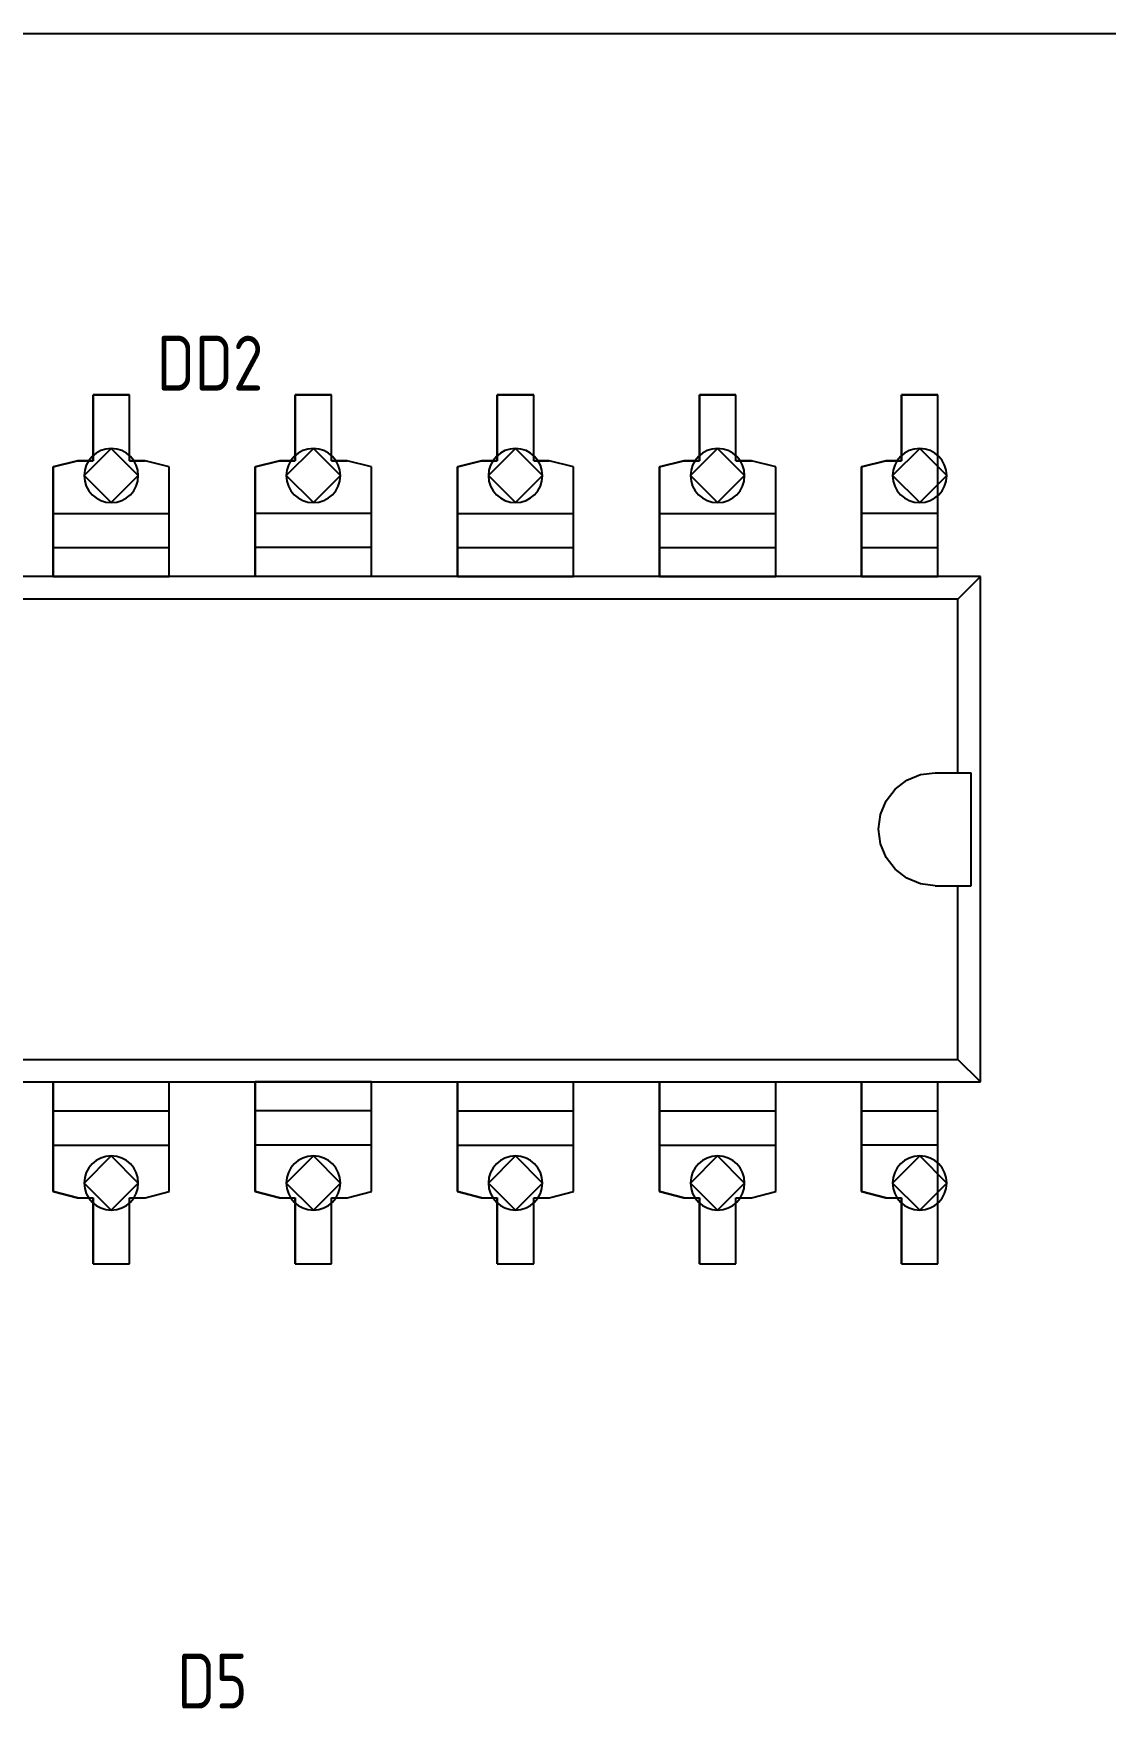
# Model space of a CAD drawing. Header units: inches. Extents: x 0 to 840, y -594 to 0.
# Drawn here: x 225.15 to 252.1, y -216.45 to -174.35 of the extents above; entities that cross this region are included whole.
import ezdxf

# ---------------------------------------------------------------- set-up
doc = ezdxf.new("R2010")
doc.units = ezdxf.units.IN
doc.header["$MEASUREMENT"] = 0
doc.styles.add('GOST type A0', font='', dxfattribs={"height": 2.116667})
doc.styles.get('GOST type A0').set_extended_font_data('GOST type A')

msp = doc.modelspace()

# ---------------------------------------------------------------- linework, layer by layer
for p, q in [((143.646, -174.354), (339.646, -174.354)), ((143.646, -174.354), (339.646, -174.354)), ((143.646, -174.354), (339.646, -174.354)), ((143.646, -174.354), (339.646, -174.354)), ((227.564, -183.432), (226.648, -183.432)), ((226.648, -183.432), (226.648, -185.094)), ((226.648, -183.432), (227.564, -183.432)), ((226.648, -185.094), (226.648, -183.432)), ((227.564, -183.432), (226.648, -183.432)), ((226.648, -183.432), (226.648, -185.094)), ((226.648, -183.432), (227.564, -183.432)), ((226.648, -185.094), (226.648, -183.432)), ((227.564, -185.094), (227.564, -183.432)), ((227.564, -185.094), (227.564, -183.432)), ((227.564, -185.094), (227.564, -183.432)), ((227.564, -185.094), (227.564, -183.432)), ((232.644, -183.432), (231.728, -183.432)), ((231.728, -183.432), (231.728, -185.094)), ((231.728, -183.432), (232.644, -183.432)), ((231.728, -185.094), (231.728, -183.432)), ((232.644, -183.432), (231.728, -183.432)), ((231.728, -183.432), (231.728, -185.094)), ((231.728, -183.432), (232.644, -183.432)), ((231.728, -185.094), (231.728, -183.432)), ((232.644, -185.094), (232.644, -183.432)), ((232.644, -185.094), (232.644, -183.432)), ((232.644, -185.094), (232.644, -183.432)), ((232.644, -185.094), (232.644, -183.432)), ((237.724, -183.432), (236.808, -183.432)), ((236.808, -183.432), (236.808, -185.094)), ((236.808, -183.432), (237.724, -183.432)), ((236.808, -185.094), (236.808, -183.432)), ((237.724, -183.432), (236.808, -183.432)), ((236.808, -183.432), (236.808, -185.094)), ((236.808, -183.432), (237.724, -183.432)), ((236.808, -185.094), (236.808, -183.432)), ((237.724, -185.094), (237.724, -183.432)), ((237.724, -185.094), (237.724, -183.432)), ((237.724, -185.094), (237.724, -183.432)), ((237.724, -185.094), (237.724, -183.432)), ((242.804, -183.432), (241.888, -183.432)), ((241.888, -183.432), (241.888, -185.094)), ((241.888, -183.432), (242.804, -183.432)), ((241.888, -185.094), (241.888, -183.432)), ((242.804, -183.432), (241.888, -183.432)), ((241.888, -183.432), (241.888, -185.094)), ((241.888, -183.432), (242.804, -183.432)), ((241.888, -185.094), (241.888, -183.432)), ((242.804, -185.094), (242.804, -183.432)), ((242.804, -185.094), (242.804, -183.432)), ((242.804, -185.094), (242.804, -183.432)), ((242.804, -185.094), (242.804, -183.432)), ((247.884, -183.432), (246.968, -183.432)), ((246.968, -183.432), (246.968, -185.094)), ((246.968, -183.432), (247.884, -183.432)), ((246.968, -185.094), (246.968, -183.432)), ((247.884, -183.432), (246.968, -183.432)), ((246.968, -183.432), (246.968, -185.094)), ((246.968, -183.432), (247.884, -183.432)), ((246.968, -185.094), (246.968, -183.432)), ((247.884, -186.416), (247.884, -183.432)), ((247.884, -186.416), (247.884, -183.432)), ((247.884, -186.416), (247.884, -183.432)), ((247.884, -186.416), (247.884, -183.432)), ((227.106, -184.784), (226.426, -185.464)), ((227.786, -185.464), (227.106, -184.784)), ((232.186, -184.784), (231.506, -185.464)), ((232.866, -185.464), (232.186, -184.784)), ((237.266, -184.784), (236.586, -185.464)), ((237.946, -185.464), (237.266, -184.784)), ((242.346, -184.784), (241.666, -185.464)), ((243.026, -185.464), (242.346, -184.784)), ((247.426, -184.784), (246.746, -185.464)), ((248.106, -185.464), (247.426, -184.784)), ((226.256, -185.094), (225.646, -185.248)), ((225.646, -185.248), (226.256, -185.094)), ((226.256, -185.094), (225.646, -185.248)), ((225.646, -185.248), (226.256, -185.094)), ((226.648, -185.094), (226.256, -185.094)), ((226.256, -185.094), (226.648, -185.094)), ((226.648, -185.094), (226.256, -185.094)), ((226.256, -185.094), (226.648, -185.094)), ((227.956, -185.094), (227.564, -185.094)), ((227.564, -185.094), (227.956, -185.094)), ((227.956, -185.094), (227.564, -185.094)), ((227.564, -185.094), (227.956, -185.094)), ((228.566, -185.248), (227.956, -185.094)), ((228.566, -185.248), (227.956, -185.094)), ((228.566, -185.248), (227.956, -185.094)), ((228.566, -185.248), (227.956, -185.094)), ((231.336, -185.094), (230.726, -185.248)), ((230.726, -185.248), (231.336, -185.094)), ((231.336, -185.094), (230.726, -185.248)), ((230.726, -185.248), (231.336, -185.094)), ((231.728, -185.094), (231.336, -185.094)), ((231.336, -185.094), (231.728, -185.094)), ((231.728, -185.094), (231.336, -185.094)), ((231.336, -185.094), (231.728, -185.094)), ((233.036, -185.094), (232.644, -185.094)), ((232.644, -185.094), (233.036, -185.094)), ((233.036, -185.094), (232.644, -185.094)), ((232.644, -185.094), (233.036, -185.094)), ((233.646, -185.248), (233.036, -185.094)), ((233.646, -185.248), (233.036, -185.094)), ((233.646, -185.248), (233.036, -185.094)), ((233.646, -185.248), (233.036, -185.094)), ((236.416, -185.094), (235.806, -185.248)), ((235.806, -185.248), (236.416, -185.094)), ((236.416, -185.094), (235.806, -185.248)), ((235.806, -185.248), (236.416, -185.094)), ((236.808, -185.094), (236.416, -185.094)), ((236.416, -185.094), (236.808, -185.094)), ((236.808, -185.094), (236.416, -185.094)), ((236.416, -185.094), (236.808, -185.094)), ((238.116, -185.094), (237.724, -185.094)), ((237.724, -185.094), (238.116, -185.094)), ((238.116, -185.094), (237.724, -185.094)), ((237.724, -185.094), (238.116, -185.094)), ((238.726, -185.248), (238.116, -185.094)), ((238.726, -185.248), (238.116, -185.094)), ((238.726, -185.248), (238.116, -185.094)), ((238.726, -185.248), (238.116, -185.094)), ((241.496, -185.094), (240.886, -185.248)), ((240.886, -185.248), (241.496, -185.094)), ((241.496, -185.094), (240.886, -185.248)), ((240.886, -185.248), (241.496, -185.094)), ((241.888, -185.094), (241.496, -185.094)), ((241.496, -185.094), (241.888, -185.094)), ((241.888, -185.094), (241.496, -185.094)), ((241.496, -185.094), (241.888, -185.094)), ((243.196, -185.094), (242.804, -185.094)), ((242.804, -185.094), (243.196, -185.094)), ((243.196, -185.094), (242.804, -185.094)), ((242.804, -185.094), (243.196, -185.094)), ((243.806, -185.248), (243.196, -185.094)), ((243.806, -185.248), (243.196, -185.094)), ((243.806, -185.248), (243.196, -185.094)), ((243.806, -185.248), (243.196, -185.094)), ((246.576, -185.094), (245.966, -185.248)), ((245.966, -185.248), (246.576, -185.094)), ((246.576, -185.094), (245.966, -185.248)), ((245.966, -185.248), (246.576, -185.094)), ((246.968, -185.094), (246.576, -185.094)), ((246.576, -185.094), (246.968, -185.094)), ((246.968, -185.094), (246.576, -185.094)), ((246.576, -185.094), (246.968, -185.094)), ((225.646, -185.248), (225.646, -186.416)), ((225.646, -186.416), (225.646, -185.248)), ((225.646, -185.248), (225.646, -186.416)), ((225.646, -186.416), (225.646, -185.248)), ((226.426, -185.464), (227.106, -186.144)), ((227.106, -186.144), (227.786, -185.464)), ((228.566, -186.416), (228.566, -185.248)), ((228.566, -186.416), (228.566, -185.248)), ((228.566, -186.416), (228.566, -185.248)), ((228.566, -186.416), (228.566, -185.248)), ((230.726, -185.248), (230.726, -186.416)), ((230.726, -186.416), (230.726, -185.248)), ((230.726, -185.248), (230.726, -186.416)), ((230.726, -186.416), (230.726, -185.248)), ((231.506, -185.464), (232.186, -186.144)), ((232.186, -186.144), (232.866, -185.464)), ((233.646, -186.416), (233.646, -185.248)), ((233.646, -186.416), (233.646, -185.248)), ((233.646, -186.416), (233.646, -185.248)), ((233.646, -186.416), (233.646, -185.248)), ((235.806, -185.248), (235.806, -186.416)), ((235.806, -186.416), (235.806, -185.248)), ((235.806, -185.248), (235.806, -186.416)), ((235.806, -186.416), (235.806, -185.248)), ((236.586, -185.464), (237.266, -186.144)), ((237.266, -186.144), (237.946, -185.464)), ((238.726, -186.416), (238.726, -185.248)), ((238.726, -186.416), (238.726, -185.248)), ((238.726, -186.416), (238.726, -185.248)), ((238.726, -186.416), (238.726, -185.248)), ((240.886, -185.248), (240.886, -186.416)), ((240.886, -186.416), (240.886, -185.248)), ((240.886, -185.248), (240.886, -186.416)), ((240.886, -186.416), (240.886, -185.248)), ((241.666, -185.464), (242.346, -186.144)), ((242.346, -186.144), (243.026, -185.464)), ((243.806, -186.416), (243.806, -185.248)), ((243.806, -186.416), (243.806, -185.248)), ((243.806, -186.416), (243.806, -185.248)), ((243.806, -186.416), (243.806, -185.248)), ((245.966, -185.248), (245.966, -186.416)), ((245.966, -186.416), (245.966, -185.248)), ((245.966, -185.248), (245.966, -186.416)), ((245.966, -186.416), (245.966, -185.248)), ((246.746, -185.464), (247.426, -186.144)), ((247.426, -186.144), (248.106, -185.464)), ((225.646, -186.416), (225.646, -187.276)), ((225.646, -186.504), (225.646, -186.416)), ((225.646, -186.416), (228.566, -186.416)), ((225.646, -186.416), (225.646, -187.276)), ((225.646, -186.504), (225.646, -186.416)), ((225.646, -186.416), (228.566, -186.416)), ((228.566, -187.276), (228.566, -186.416)), ((228.566, -186.504), (228.566, -186.416)), ((228.566, -187.276), (228.566, -186.416)), ((228.566, -186.504), (228.566, -186.416)), ((230.726, -186.416), (230.726, -187.276)), ((230.726, -186.504), (230.726, -186.416)), ((233.646, -186.416), (230.726, -186.416)), ((230.726, -186.416), (230.726, -187.276)), ((230.726, -186.504), (230.726, -186.416)), ((233.646, -186.416), (230.726, -186.416)), ((233.646, -187.276), (233.646, -186.416)), ((233.646, -186.504), (233.646, -186.416)), ((233.646, -187.276), (233.646, -186.416)), ((233.646, -186.504), (233.646, -186.416)), ((235.806, -186.416), (235.806, -187.276)), ((235.806, -186.504), (235.806, -186.416)), ((235.806, -186.416), (238.726, -186.416)), ((235.806, -186.416), (235.806, -187.276)), ((235.806, -186.504), (235.806, -186.416)), ((235.806, -186.416), (238.726, -186.416)), ((238.726, -187.276), (238.726, -186.416)), ((238.726, -186.504), (238.726, -186.416)), ((238.726, -187.276), (238.726, -186.416)), ((238.726, -186.504), (238.726, -186.416)), ((240.886, -186.416), (240.886, -187.276)), ((240.886, -186.504), (240.886, -186.416)), ((240.886, -186.416), (243.806, -186.416)), ((240.886, -186.416), (240.886, -187.276)), ((240.886, -186.504), (240.886, -186.416)), ((240.886, -186.416), (243.806, -186.416)), ((243.806, -187.276), (243.806, -186.416)), ((243.806, -186.504), (243.806, -186.416)), ((243.806, -187.276), (243.806, -186.416)), ((243.806, -186.504), (243.806, -186.416)), ((245.966, -186.416), (245.966, -187.276)), ((245.966, -186.504), (245.966, -186.416)), ((247.884, -186.416), (245.966, -186.416)), ((245.966, -186.416), (245.966, -187.276)), ((245.966, -186.504), (245.966, -186.416)), ((247.884, -186.416), (245.966, -186.416)), ((247.884, -187.276), (247.884, -186.416)), ((247.884, -186.504), (247.884, -186.416)), ((247.884, -187.276), (247.884, -186.416)), ((247.884, -186.504), (247.884, -186.416)), ((225.646, -186.646), (225.646, -186.504)), ((225.646, -186.646), (225.646, -186.504)), ((225.646, -186.83), (225.646, -186.646)), ((225.646, -186.83), (225.646, -186.646)), ((225.646, -187.046), (225.646, -186.83)), ((225.646, -187.046), (225.646, -186.83)), ((228.566, -186.646), (228.566, -186.504)), ((228.566, -186.646), (228.566, -186.504)), ((228.566, -186.83), (228.566, -186.646)), ((228.566, -186.83), (228.566, -186.646)), ((228.566, -187.046), (228.566, -186.83)), ((228.566, -187.046), (228.566, -186.83)), ((230.726, -186.646), (230.726, -186.504)), ((230.726, -186.646), (230.726, -186.504)), ((230.726, -186.83), (230.726, -186.646)), ((230.726, -186.83), (230.726, -186.646)), ((230.726, -187.046), (230.726, -186.83)), ((230.726, -187.046), (230.726, -186.83)), ((233.646, -186.646), (233.646, -186.504)), ((233.646, -186.646), (233.646, -186.504)), ((233.646, -186.83), (233.646, -186.646)), ((233.646, -186.83), (233.646, -186.646)), ((233.646, -187.046), (233.646, -186.83)), ((233.646, -187.046), (233.646, -186.83)), ((235.806, -186.646), (235.806, -186.504)), ((235.806, -186.646), (235.806, -186.504)), ((235.806, -186.83), (235.806, -186.646)), ((235.806, -186.83), (235.806, -186.646)), ((235.806, -187.046), (235.806, -186.83)), ((235.806, -187.046), (235.806, -186.83)), ((238.726, -186.646), (238.726, -186.504)), ((238.726, -186.646), (238.726, -186.504)), ((238.726, -186.83), (238.726, -186.646)), ((238.726, -186.83), (238.726, -186.646)), ((238.726, -187.046), (238.726, -186.83)), ((238.726, -187.046), (238.726, -186.83)), ((240.886, -186.646), (240.886, -186.504)), ((240.886, -186.646), (240.886, -186.504)), ((240.886, -186.83), (240.886, -186.646)), ((240.886, -186.83), (240.886, -186.646)), ((240.886, -187.046), (240.886, -186.83)), ((240.886, -187.046), (240.886, -186.83)), ((243.806, -186.646), (243.806, -186.504)), ((243.806, -186.646), (243.806, -186.504)), ((243.806, -186.83), (243.806, -186.646)), ((243.806, -186.83), (243.806, -186.646)), ((243.806, -187.046), (243.806, -186.83)), ((243.806, -187.046), (243.806, -186.83)), ((245.966, -186.646), (245.966, -186.504)), ((245.966, -186.646), (245.966, -186.504)), ((245.966, -186.83), (245.966, -186.646)), ((245.966, -186.83), (245.966, -186.646)), ((245.966, -187.046), (245.966, -186.83)), ((245.966, -187.046), (245.966, -186.83)), ((247.884, -186.646), (247.884, -186.504)), ((247.884, -186.646), (247.884, -186.504)), ((247.884, -186.83), (247.884, -186.646)), ((247.884, -186.83), (247.884, -186.646)), ((247.884, -187.046), (247.884, -186.83)), ((247.884, -187.046), (247.884, -186.83)), ((225.646, -187.276), (225.646, -187.046)), ((225.646, -187.276), (225.646, -187.046)), ((225.646, -187.276), (225.646, -188.004)), ((225.646, -188.004), (225.646, -187.276)), ((225.646, -187.276), (228.566, -187.276)), ((225.646, -187.276), (225.646, -188.004)), ((225.646, -188.004), (225.646, -187.276)), ((225.646, -187.276), (228.566, -187.276)), ((228.566, -187.276), (228.566, -187.046)), ((228.566, -187.276), (228.566, -187.046)), ((228.566, -188.004), (228.566, -187.276)), ((228.566, -188.004), (228.566, -187.276)), ((228.566, -188.004), (228.566, -187.276)), ((228.566, -188.004), (228.566, -187.276)), ((230.726, -187.276), (230.726, -187.046)), ((230.726, -187.276), (230.726, -187.046)), ((230.726, -187.276), (230.726, -188.004)), ((230.726, -188.004), (230.726, -187.276)), ((233.646, -187.276), (230.726, -187.276)), ((230.726, -187.276), (230.726, -188.004)), ((230.726, -188.004), (230.726, -187.276)), ((233.646, -187.276), (230.726, -187.276)), ((233.646, -187.276), (233.646, -187.046)), ((233.646, -187.276), (233.646, -187.046)), ((233.646, -188.004), (233.646, -187.276)), ((233.646, -188.004), (233.646, -187.276)), ((233.646, -188.004), (233.646, -187.276)), ((233.646, -188.004), (233.646, -187.276)), ((235.806, -187.276), (235.806, -187.046)), ((235.806, -187.276), (235.806, -187.046)), ((235.806, -187.276), (235.806, -188.004)), ((235.806, -188.004), (235.806, -187.276)), ((235.806, -187.276), (238.726, -187.276)), ((235.806, -187.276), (235.806, -188.004)), ((235.806, -188.004), (235.806, -187.276)), ((235.806, -187.276), (238.726, -187.276)), ((238.726, -187.276), (238.726, -187.046)), ((238.726, -187.276), (238.726, -187.046)), ((238.726, -188.004), (238.726, -187.276)), ((238.726, -188.004), (238.726, -187.276)), ((238.726, -188.004), (238.726, -187.276)), ((238.726, -188.004), (238.726, -187.276)), ((240.886, -187.276), (240.886, -187.046)), ((240.886, -187.276), (240.886, -187.046)), ((240.886, -187.276), (240.886, -188.004)), ((240.886, -188.004), (240.886, -187.276)), ((240.886, -187.276), (243.806, -187.276)), ((240.886, -187.276), (240.886, -188.004)), ((240.886, -188.004), (240.886, -187.276)), ((240.886, -187.276), (243.806, -187.276)), ((243.806, -187.276), (243.806, -187.046)), ((243.806, -187.276), (243.806, -187.046)), ((243.806, -188.004), (243.806, -187.276)), ((243.806, -188.004), (243.806, -187.276)), ((243.806, -188.004), (243.806, -187.276)), ((243.806, -188.004), (243.806, -187.276)), ((245.966, -187.276), (245.966, -187.046)), ((245.966, -187.276), (245.966, -187.046)), ((245.966, -187.276), (245.966, -188.004)), ((245.966, -188.004), (245.966, -187.276)), ((245.966, -187.276), (247.884, -187.276)), ((245.966, -187.276), (245.966, -188.004)), ((245.966, -188.004), (245.966, -187.276)), ((245.966, -187.276), (247.884, -187.276)), ((247.884, -187.276), (247.884, -187.046)), ((247.884, -187.276), (247.884, -187.046)), ((247.884, -188.004), (247.884, -187.276)), ((247.884, -188.004), (247.884, -187.276)), ((247.884, -188.004), (247.884, -187.276)), ((247.884, -188.004), (247.884, -187.276)), ((248.95, -188.004), (210.342, -188.004)), ((248.95, -188.004), (210.342, -188.004)), ((225.646, -188.004), (223.486, -188.004)), ((225.646, -188.004), (223.486, -188.004)), ((225.646, -188.004), (228.566, -188.004)), ((225.646, -188.004), (228.566, -188.004)), ((230.726, -188.004), (228.566, -188.004)), ((230.726, -188.004), (228.566, -188.004)), ((233.646, -188.004), (230.726, -188.004)), ((233.646, -188.004), (230.726, -188.004)), ((235.806, -188.004), (233.646, -188.004)), ((235.806, -188.004), (233.646, -188.004)), ((235.806, -188.004), (238.726, -188.004)), ((235.806, -188.004), (238.726, -188.004)), ((240.886, -188.004), (238.726, -188.004)), ((240.886, -188.004), (238.726, -188.004)), ((240.886, -188.004), (243.806, -188.004)), ((240.886, -188.004), (243.806, -188.004)), ((245.966, -188.004), (243.806, -188.004)), ((245.966, -188.004), (243.806, -188.004)), ((245.966, -188.004), (247.884, -188.004)), ((245.966, -188.004), (247.884, -188.004)), ((248.95, -188.004), (247.884, -188.004)), ((248.95, -188.004), (247.884, -188.004)), ((248.382, -188.572), (248.95, -188.004)), ((248.382, -188.572), (248.95, -188.004)), ((248.95, -200.704), (248.95, -188.004)), ((248.95, -200.704), (248.95, -188.004)), ((248.95, -200.704), (248.95, -188.004)), ((248.95, -200.704), (248.95, -188.004)), ((248.382, -188.572), (210.91, -188.572)), ((248.382, -188.572), (210.91, -188.572)), ((248.382, -192.932), (248.382, -188.572)), ((248.382, -192.932), (248.382, -188.572)), ((246.808, -193.348), (247.102, -193.122)), ((246.808, -193.348), (247.102, -193.122)), ((247.102, -193.122), (247.444, -192.98)), ((247.102, -193.122), (247.444, -192.98)), ((247.444, -192.98), (247.814, -192.932)), ((247.444, -192.98), (247.814, -192.932)), ((247.814, -192.932), (248.382, -192.932)), ((247.814, -192.932), (248.382, -192.932)), ((248.382, -192.932), (248.716, -192.932)), ((248.382, -192.932), (248.716, -192.932)), ((248.716, -195.776), (248.716, -192.932)), ((248.716, -195.776), (248.716, -192.932)), ((246.582, -193.642), (246.808, -193.348)), ((246.582, -193.642), (246.808, -193.348)), ((246.39, -194.354), (246.44, -193.986)), ((246.39, -194.354), (246.44, -193.986)), ((246.44, -193.986), (246.582, -193.642)), ((246.44, -193.986), (246.582, -193.642)), ((246.44, -194.722), (246.39, -194.354)), ((246.44, -194.722), (246.39, -194.354)), ((246.582, -195.066), (246.44, -194.722)), ((246.582, -195.066), (246.44, -194.722)), ((246.808, -195.36), (246.582, -195.066)), ((246.808, -195.36), (246.582, -195.066)), ((247.102, -195.586), (246.808, -195.36)), ((247.102, -195.586), (246.808, -195.36)), ((247.444, -195.728), (247.102, -195.586)), ((247.444, -195.728), (247.102, -195.586)), ((247.814, -195.776), (247.444, -195.728)), ((247.814, -195.776), (247.444, -195.728)), ((247.814, -195.776), (248.382, -195.776)), ((247.814, -195.776), (248.382, -195.776)), ((248.382, -200.136), (248.382, -195.776)), ((248.382, -195.776), (248.716, -195.776)), ((248.382, -200.136), (248.382, -195.776)), ((248.382, -195.776), (248.716, -195.776)), ((210.91, -200.136), (248.382, -200.136)), ((210.91, -200.136), (248.382, -200.136)), ((248.95, -200.704), (248.382, -200.136)), ((248.95, -200.704), (248.382, -200.136)), ((210.342, -200.704), (248.95, -200.704)), ((210.342, -200.704), (248.95, -200.704)), ((223.486, -200.704), (225.646, -200.704)), ((223.486, -200.704), (225.646, -200.704)), ((225.646, -200.704), (225.646, -201.432)), ((225.646, -201.432), (225.646, -200.704)), ((225.646, -200.704), (228.566, -200.704)), ((225.646, -200.704), (225.646, -201.432)), ((225.646, -201.432), (225.646, -200.704)), ((225.646, -200.704), (228.566, -200.704)), ((228.566, -201.432), (228.566, -200.704)), ((228.566, -200.704), (230.726, -200.704)), ((228.566, -201.432), (228.566, -200.704)), ((228.566, -201.432), (228.566, -200.704)), ((228.566, -200.704), (230.726, -200.704)), ((228.566, -201.432), (228.566, -200.704)), ((230.726, -200.704), (230.726, -201.432)), ((230.726, -201.432), (230.726, -200.704)), ((233.646, -200.704), (230.726, -200.704)), ((230.726, -200.704), (230.726, -201.432)), ((230.726, -201.432), (230.726, -200.704)), ((233.646, -200.704), (230.726, -200.704)), ((233.646, -201.432), (233.646, -200.704)), ((233.646, -200.704), (235.806, -200.704)), ((233.646, -201.432), (233.646, -200.704)), ((233.646, -201.432), (233.646, -200.704)), ((233.646, -200.704), (235.806, -200.704)), ((233.646, -201.432), (233.646, -200.704)), ((235.806, -200.704), (235.806, -201.432)), ((235.806, -201.432), (235.806, -200.704)), ((235.806, -200.704), (238.726, -200.704)), ((235.806, -200.704), (235.806, -201.432)), ((235.806, -201.432), (235.806, -200.704)), ((235.806, -200.704), (238.726, -200.704)), ((238.726, -201.432), (238.726, -200.704)), ((238.726, -200.704), (240.886, -200.704)), ((238.726, -201.432), (238.726, -200.704)), ((238.726, -201.432), (238.726, -200.704)), ((238.726, -200.704), (240.886, -200.704)), ((238.726, -201.432), (238.726, -200.704)), ((240.886, -200.704), (240.886, -201.432)), ((240.886, -201.432), (240.886, -200.704)), ((240.886, -200.704), (243.806, -200.704)), ((240.886, -200.704), (240.886, -201.432)), ((240.886, -201.432), (240.886, -200.704)), ((240.886, -200.704), (243.806, -200.704)), ((243.806, -201.432), (243.806, -200.704)), ((243.806, -200.704), (245.966, -200.704)), ((243.806, -201.432), (243.806, -200.704)), ((243.806, -201.432), (243.806, -200.704)), ((243.806, -200.704), (245.966, -200.704)), ((243.806, -201.432), (243.806, -200.704)), ((245.966, -200.704), (245.966, -201.432)), ((245.966, -201.432), (245.966, -200.704)), ((245.966, -200.704), (247.884, -200.704)), ((245.966, -200.704), (245.966, -201.432)), ((245.966, -201.432), (245.966, -200.704)), ((245.966, -200.704), (247.884, -200.704)), ((247.884, -201.432), (247.884, -200.704)), ((247.884, -200.704), (248.95, -200.704)), ((247.884, -201.432), (247.884, -200.704)), ((247.884, -201.432), (247.884, -200.704)), ((247.884, -200.704), (248.95, -200.704)), ((247.884, -201.432), (247.884, -200.704)), ((225.646, -201.432), (225.646, -202.292)), ((225.646, -201.662), (225.646, -201.432)), ((225.646, -201.432), (228.566, -201.432)), ((225.646, -201.432), (225.646, -202.292)), ((225.646, -201.662), (225.646, -201.432)), ((225.646, -201.432), (228.566, -201.432)), ((228.566, -202.292), (228.566, -201.432)), ((228.566, -201.662), (228.566, -201.432)), ((228.566, -202.292), (228.566, -201.432)), ((228.566, -201.662), (228.566, -201.432)), ((230.726, -201.432), (230.726, -202.292)), ((230.726, -201.662), (230.726, -201.432)), ((233.646, -201.432), (230.726, -201.432)), ((230.726, -201.432), (230.726, -202.292)), ((230.726, -201.662), (230.726, -201.432)), ((233.646, -201.432), (230.726, -201.432)), ((233.646, -202.292), (233.646, -201.432)), ((233.646, -201.662), (233.646, -201.432)), ((233.646, -202.292), (233.646, -201.432)), ((233.646, -201.662), (233.646, -201.432)), ((235.806, -201.432), (235.806, -202.292)), ((235.806, -201.662), (235.806, -201.432)), ((235.806, -201.432), (238.726, -201.432)), ((235.806, -201.432), (235.806, -202.292)), ((235.806, -201.662), (235.806, -201.432)), ((235.806, -201.432), (238.726, -201.432)), ((238.726, -202.292), (238.726, -201.432)), ((238.726, -201.662), (238.726, -201.432)), ((238.726, -202.292), (238.726, -201.432)), ((238.726, -201.662), (238.726, -201.432)), ((240.886, -201.432), (240.886, -202.292)), ((240.886, -201.662), (240.886, -201.432)), ((240.886, -201.432), (243.806, -201.432)), ((240.886, -201.432), (240.886, -202.292)), ((240.886, -201.662), (240.886, -201.432)), ((240.886, -201.432), (243.806, -201.432)), ((243.806, -202.292), (243.806, -201.432)), ((243.806, -201.662), (243.806, -201.432)), ((243.806, -202.292), (243.806, -201.432)), ((243.806, -201.662), (243.806, -201.432)), ((245.966, -201.432), (245.966, -202.292)), ((245.966, -201.662), (245.966, -201.432)), ((245.966, -201.432), (247.884, -201.432)), ((245.966, -201.432), (245.966, -202.292)), ((245.966, -201.662), (245.966, -201.432)), ((245.966, -201.432), (247.884, -201.432)), ((247.884, -202.292), (247.884, -201.432)), ((247.884, -201.662), (247.884, -201.432)), ((247.884, -202.292), (247.884, -201.432)), ((247.884, -201.662), (247.884, -201.432)), ((225.646, -201.878), (225.646, -201.662)), ((225.646, -201.878), (225.646, -201.662)), ((225.646, -202.062), (225.646, -201.878)), ((225.646, -202.062), (225.646, -201.878)), ((228.566, -201.878), (228.566, -201.662)), ((228.566, -201.878), (228.566, -201.662)), ((228.566, -202.062), (228.566, -201.878)), ((228.566, -202.062), (228.566, -201.878)), ((230.726, -201.878), (230.726, -201.662)), ((230.726, -201.878), (230.726, -201.662)), ((230.726, -202.062), (230.726, -201.878)), ((230.726, -202.062), (230.726, -201.878)), ((233.646, -201.878), (233.646, -201.662)), ((233.646, -201.878), (233.646, -201.662)), ((233.646, -202.062), (233.646, -201.878)), ((233.646, -202.062), (233.646, -201.878)), ((235.806, -201.878), (235.806, -201.662)), ((235.806, -201.878), (235.806, -201.662)), ((235.806, -202.062), (235.806, -201.878)), ((235.806, -202.062), (235.806, -201.878)), ((238.726, -201.878), (238.726, -201.662)), ((238.726, -201.878), (238.726, -201.662)), ((238.726, -202.062), (238.726, -201.878)), ((238.726, -202.062), (238.726, -201.878)), ((240.886, -201.878), (240.886, -201.662)), ((240.886, -201.878), (240.886, -201.662)), ((240.886, -202.062), (240.886, -201.878)), ((240.886, -202.062), (240.886, -201.878)), ((243.806, -201.878), (243.806, -201.662)), ((243.806, -201.878), (243.806, -201.662)), ((243.806, -202.062), (243.806, -201.878)), ((243.806, -202.062), (243.806, -201.878)), ((245.966, -201.878), (245.966, -201.662)), ((245.966, -201.878), (245.966, -201.662)), ((245.966, -202.062), (245.966, -201.878)), ((245.966, -202.062), (245.966, -201.878)), ((247.884, -201.878), (247.884, -201.662)), ((247.884, -201.878), (247.884, -201.662)), ((247.884, -202.062), (247.884, -201.878)), ((247.884, -202.062), (247.884, -201.878)), ((225.646, -202.204), (225.646, -202.062)), ((225.646, -202.204), (225.646, -202.062)), ((225.646, -202.292), (225.646, -202.204)), ((225.646, -202.292), (225.646, -202.204)), ((225.646, -202.292), (225.646, -203.46)), ((225.646, -203.46), (225.646, -202.292)), ((225.646, -202.292), (228.566, -202.292)), ((225.646, -202.292), (225.646, -203.46)), ((225.646, -203.46), (225.646, -202.292)), ((225.646, -202.292), (228.566, -202.292)), ((228.566, -202.204), (228.566, -202.062)), ((228.566, -202.204), (228.566, -202.062)), ((228.566, -202.292), (228.566, -202.204)), ((228.566, -202.292), (228.566, -202.204)), ((228.566, -203.46), (228.566, -202.292)), ((228.566, -203.46), (228.566, -202.292)), ((228.566, -203.46), (228.566, -202.292)), ((228.566, -203.46), (228.566, -202.292)), ((230.726, -202.204), (230.726, -202.062)), ((230.726, -202.204), (230.726, -202.062)), ((230.726, -202.292), (230.726, -202.204)), ((230.726, -202.292), (230.726, -202.204)), ((230.726, -202.292), (230.726, -203.46)), ((230.726, -203.46), (230.726, -202.292)), ((233.646, -202.292), (230.726, -202.292)), ((230.726, -202.292), (230.726, -203.46)), ((230.726, -203.46), (230.726, -202.292)), ((233.646, -202.292), (230.726, -202.292)), ((233.646, -202.204), (233.646, -202.062)), ((233.646, -202.204), (233.646, -202.062)), ((233.646, -202.292), (233.646, -202.204)), ((233.646, -202.292), (233.646, -202.204)), ((233.646, -203.46), (233.646, -202.292)), ((233.646, -203.46), (233.646, -202.292)), ((233.646, -203.46), (233.646, -202.292)), ((233.646, -203.46), (233.646, -202.292)), ((235.806, -202.204), (235.806, -202.062)), ((235.806, -202.204), (235.806, -202.062)), ((235.806, -202.292), (235.806, -202.204)), ((235.806, -202.292), (235.806, -202.204)), ((235.806, -202.292), (235.806, -203.46)), ((235.806, -203.46), (235.806, -202.292)), ((235.806, -202.292), (238.726, -202.292)), ((235.806, -202.292), (235.806, -203.46)), ((235.806, -203.46), (235.806, -202.292)), ((235.806, -202.292), (238.726, -202.292)), ((238.726, -202.204), (238.726, -202.062)), ((238.726, -202.204), (238.726, -202.062)), ((238.726, -202.292), (238.726, -202.204)), ((238.726, -202.292), (238.726, -202.204)), ((238.726, -203.46), (238.726, -202.292)), ((238.726, -203.46), (238.726, -202.292)), ((238.726, -203.46), (238.726, -202.292)), ((238.726, -203.46), (238.726, -202.292)), ((240.886, -202.204), (240.886, -202.062)), ((240.886, -202.204), (240.886, -202.062)), ((240.886, -202.292), (240.886, -202.204)), ((240.886, -202.292), (240.886, -202.204)), ((240.886, -202.292), (240.886, -203.46)), ((240.886, -203.46), (240.886, -202.292)), ((240.886, -202.292), (243.806, -202.292)), ((240.886, -202.292), (240.886, -203.46)), ((240.886, -203.46), (240.886, -202.292)), ((240.886, -202.292), (243.806, -202.292)), ((243.806, -202.204), (243.806, -202.062)), ((243.806, -202.204), (243.806, -202.062)), ((243.806, -202.292), (243.806, -202.204)), ((243.806, -202.292), (243.806, -202.204)), ((243.806, -203.46), (243.806, -202.292)), ((243.806, -203.46), (243.806, -202.292)), ((243.806, -203.46), (243.806, -202.292)), ((243.806, -203.46), (243.806, -202.292)), ((245.966, -202.204), (245.966, -202.062)), ((245.966, -202.204), (245.966, -202.062)), ((245.966, -202.292), (245.966, -202.204)), ((245.966, -202.292), (245.966, -202.204)), ((245.966, -202.292), (245.966, -203.46)), ((245.966, -203.46), (245.966, -202.292)), ((247.884, -202.292), (245.966, -202.292)), ((245.966, -202.292), (245.966, -203.46)), ((245.966, -203.46), (245.966, -202.292)), ((247.884, -202.292), (245.966, -202.292)), ((247.884, -202.204), (247.884, -202.062)), ((247.884, -202.204), (247.884, -202.062)), ((247.884, -202.292), (247.884, -202.204)), ((247.884, -202.292), (247.884, -202.204)), ((247.884, -205.276), (247.884, -202.292)), ((247.884, -205.276), (247.884, -202.292)), ((247.884, -205.276), (247.884, -202.292)), ((247.884, -205.276), (247.884, -202.292)), ((227.106, -202.564), (226.426, -203.244)), ((227.786, -203.244), (227.106, -202.564)), ((232.186, -202.564), (231.506, -203.244)), ((232.866, -203.244), (232.186, -202.564)), ((237.266, -202.564), (236.586, -203.244)), ((237.946, -203.244), (237.266, -202.564)), ((242.346, -202.564), (241.666, -203.244)), ((243.026, -203.244), (242.346, -202.564)), ((247.426, -202.564), (246.746, -203.244)), ((248.106, -203.244), (247.426, -202.564)), ((226.426, -203.244), (227.106, -203.924)), ((227.106, -203.924), (227.786, -203.244)), ((231.506, -203.244), (232.186, -203.924)), ((232.186, -203.924), (232.866, -203.244)), ((236.586, -203.244), (237.266, -203.924)), ((237.266, -203.924), (237.946, -203.244)), ((241.666, -203.244), (242.346, -203.924)), ((242.346, -203.924), (243.026, -203.244)), ((246.746, -203.244), (247.426, -203.924)), ((247.426, -203.924), (248.106, -203.244)), ((225.646, -203.46), (226.256, -203.614)), ((226.256, -203.614), (225.646, -203.46)), ((225.646, -203.46), (226.256, -203.614)), ((226.256, -203.614), (225.646, -203.46)), ((226.256, -203.614), (226.648, -203.614)), ((226.256, -203.614), (226.648, -203.614)), ((226.256, -203.614), (226.648, -203.614)), ((226.256, -203.614), (226.648, -203.614)), ((226.648, -203.614), (226.648, -205.276)), ((226.648, -205.276), (226.648, -203.614)), ((226.648, -203.614), (226.648, -205.276)), ((226.648, -205.276), (226.648, -203.614)), ((227.564, -205.276), (227.564, -203.614)), ((227.564, -203.614), (227.956, -203.614)), ((227.564, -203.614), (227.956, -203.614)), ((227.564, -205.276), (227.564, -203.614)), ((227.564, -205.276), (227.564, -203.614)), ((227.564, -203.614), (227.956, -203.614)), ((227.564, -203.614), (227.956, -203.614)), ((227.564, -205.276), (227.564, -203.614)), ((227.956, -203.614), (228.566, -203.46)), ((227.956, -203.614), (228.566, -203.46)), ((227.956, -203.614), (228.566, -203.46)), ((227.956, -203.614), (228.566, -203.46)), ((230.726, -203.46), (231.336, -203.614)), ((231.336, -203.614), (230.726, -203.46)), ((230.726, -203.46), (231.336, -203.614)), ((231.336, -203.614), (230.726, -203.46)), ((231.336, -203.614), (231.728, -203.614)), ((231.336, -203.614), (231.728, -203.614)), ((231.336, -203.614), (231.728, -203.614)), ((231.336, -203.614), (231.728, -203.614)), ((231.728, -203.614), (231.728, -205.276)), ((231.728, -205.276), (231.728, -203.614)), ((231.728, -203.614), (231.728, -205.276)), ((231.728, -205.276), (231.728, -203.614)), ((232.644, -205.276), (232.644, -203.614)), ((232.644, -203.614), (233.036, -203.614)), ((232.644, -203.614), (233.036, -203.614)), ((232.644, -205.276), (232.644, -203.614)), ((232.644, -205.276), (232.644, -203.614)), ((232.644, -203.614), (233.036, -203.614)), ((232.644, -203.614), (233.036, -203.614)), ((232.644, -205.276), (232.644, -203.614)), ((233.036, -203.614), (233.646, -203.46)), ((233.036, -203.614), (233.646, -203.46)), ((233.036, -203.614), (233.646, -203.46)), ((233.036, -203.614), (233.646, -203.46)), ((235.806, -203.46), (236.416, -203.614)), ((236.416, -203.614), (235.806, -203.46)), ((235.806, -203.46), (236.416, -203.614)), ((236.416, -203.614), (235.806, -203.46)), ((236.416, -203.614), (236.808, -203.614)), ((236.416, -203.614), (236.808, -203.614)), ((236.416, -203.614), (236.808, -203.614)), ((236.416, -203.614), (236.808, -203.614)), ((236.808, -203.614), (236.808, -205.276)), ((236.808, -205.276), (236.808, -203.614)), ((236.808, -203.614), (236.808, -205.276)), ((236.808, -205.276), (236.808, -203.614)), ((237.724, -205.276), (237.724, -203.614)), ((237.724, -203.614), (238.116, -203.614)), ((237.724, -203.614), (238.116, -203.614)), ((237.724, -205.276), (237.724, -203.614)), ((237.724, -205.276), (237.724, -203.614)), ((237.724, -203.614), (238.116, -203.614)), ((237.724, -203.614), (238.116, -203.614)), ((237.724, -205.276), (237.724, -203.614)), ((238.116, -203.614), (238.726, -203.46)), ((238.116, -203.614), (238.726, -203.46)), ((238.116, -203.614), (238.726, -203.46)), ((238.116, -203.614), (238.726, -203.46)), ((240.886, -203.46), (241.496, -203.614)), ((241.496, -203.614), (240.886, -203.46)), ((240.886, -203.46), (241.496, -203.614)), ((241.496, -203.614), (240.886, -203.46)), ((241.496, -203.614), (241.888, -203.614)), ((241.496, -203.614), (241.888, -203.614)), ((241.496, -203.614), (241.888, -203.614)), ((241.496, -203.614), (241.888, -203.614)), ((241.888, -203.614), (241.888, -205.276)), ((241.888, -205.276), (241.888, -203.614)), ((241.888, -203.614), (241.888, -205.276)), ((241.888, -205.276), (241.888, -203.614)), ((242.804, -205.276), (242.804, -203.614)), ((242.804, -203.614), (243.196, -203.614)), ((242.804, -203.614), (243.196, -203.614)), ((242.804, -205.276), (242.804, -203.614)), ((242.804, -205.276), (242.804, -203.614)), ((242.804, -203.614), (243.196, -203.614)), ((242.804, -203.614), (243.196, -203.614)), ((242.804, -205.276), (242.804, -203.614)), ((243.196, -203.614), (243.806, -203.46)), ((243.196, -203.614), (243.806, -203.46)), ((243.196, -203.614), (243.806, -203.46)), ((243.196, -203.614), (243.806, -203.46)), ((245.966, -203.46), (246.576, -203.614)), ((246.576, -203.614), (245.966, -203.46)), ((245.966, -203.46), (246.576, -203.614)), ((246.576, -203.614), (245.966, -203.46)), ((246.576, -203.614), (246.968, -203.614)), ((246.576, -203.614), (246.968, -203.614)), ((246.576, -203.614), (246.968, -203.614)), ((246.576, -203.614), (246.968, -203.614)), ((246.968, -203.614), (246.968, -205.276)), ((246.968, -205.276), (246.968, -203.614)), ((246.968, -203.614), (246.968, -205.276)), ((246.968, -205.276), (246.968, -203.614)), ((226.648, -205.276), (227.564, -205.276)), ((226.648, -205.276), (227.564, -205.276)), ((226.648, -205.276), (227.564, -205.276)), ((226.648, -205.276), (227.564, -205.276)), ((231.728, -205.276), (232.644, -205.276)), ((231.728, -205.276), (232.644, -205.276)), ((231.728, -205.276), (232.644, -205.276)), ((231.728, -205.276), (232.644, -205.276)), ((236.808, -205.276), (237.724, -205.276)), ((236.808, -205.276), (237.724, -205.276)), ((236.808, -205.276), (237.724, -205.276)), ((236.808, -205.276), (237.724, -205.276)), ((241.888, -205.276), (242.804, -205.276)), ((241.888, -205.276), (242.804, -205.276)), ((241.888, -205.276), (242.804, -205.276)), ((241.888, -205.276), (242.804, -205.276)), ((246.968, -205.276), (247.884, -205.276)), ((246.968, -205.276), (247.884, -205.276)), ((246.968, -205.276), (247.884, -205.276)), ((246.968, -205.276), (247.884, -205.276))]:
    msp.add_line(p, q)
for centre, start, end in [((227.106, -185.464), 90, 180), ((227.106, -185.464), 0, 90), ((232.186, -185.464), 90, 180), ((232.186, -185.464), 0, 90), ((237.266, -185.464), 90, 180), ((237.266, -185.464), 0, 90), ((242.346, -185.464), 90, 180), ((242.346, -185.464), 0, 90), ((247.426, -185.464), 90, 180), ((247.426, -185.464), 0, 90), ((227.106, -185.464), 180, 270), ((227.106, -185.464), 270, 0), ((232.186, -185.464), 180, 270), ((232.186, -185.464), 270, 0), ((237.266, -185.464), 180, 270), ((237.266, -185.464), 270, 0), ((242.346, -185.464), 180, 270), ((242.346, -185.464), 270, 0), ((247.426, -185.464), 180, 270), ((247.426, -185.464), 270, 0), ((227.106, -203.244), 90, 180), ((227.106, -203.244), 0, 90), ((232.186, -203.244), 90, 180), ((232.186, -203.244), 0, 90), ((237.266, -203.244), 90, 180), ((237.266, -203.244), 0, 90), ((242.346, -203.244), 90, 180), ((242.346, -203.244), 0, 90), ((247.426, -203.244), 90, 180), ((247.426, -203.244), 0, 90), ((227.106, -203.244), 180, 270), ((227.106, -203.244), 270, 0), ((232.186, -203.244), 180, 270), ((232.186, -203.244), 270, 0), ((237.266, -203.244), 180, 270), ((237.266, -203.244), 270, 0), ((242.346, -203.244), 180, 270), ((242.346, -203.244), 270, 0), ((247.426, -203.244), 180, 270), ((247.426, -203.244), 270, 0)]:
    msp.add_arc(centre, 0.68, start, end)

# ---------------------------------------------------------------- texts
at = {"style": 'GOST type A0'}
for s, p in [('DD2', (228.251, -183.328)), ('D5', (228.768, -216.45))]:
    msp.add_text(s, height=1.3796, dxfattribs=at).set_placement(p)

doc.saveas('drawing.dxf')
